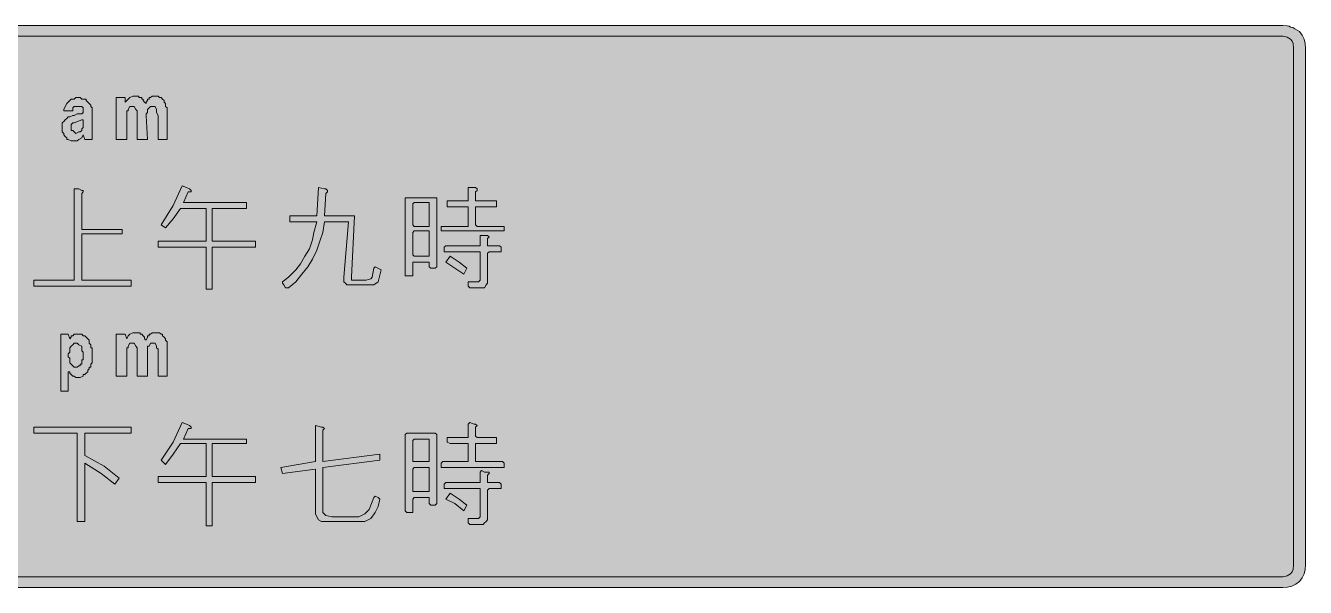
# Model space of a CAD drawing. Header units: metres. Extents: x 14 to 555, y 81 to 193.
# Drawn here: x 298.5 to 554.9, y 80.8 to 193.3 of the extents above; entities that cross this region are included whole.
import ezdxf

# ---------------------------------------------------------------- set-up
doc = ezdxf.new("R2010")
doc.units = ezdxf.units.M
doc.layers.add('FILL_BLACK_000000', color=7, linetype='Continuous', true_color=0x000000)
doc.layers.add('FILL_PINK_E1E1E1', color=7, linetype='Continuous', true_color=0xe1e1e1)

msp = doc.modelspace()

# ---------------------------------------------------------------- hatches: boundary and pattern name
at = {"layer": 'FILL_BLACK_000000', "true_color": 0x000000}
h = msp.add_hatch(color=7, dxfattribs=at)
h.dxf.hatch_style = 1
h.paths.add_polyline_path([(551.57, 193.19), (551.85, 193.02), (552.3, 192.92), (552.75, 192.68), (553.65, 192.12), (554.22, 191.39), (554.59, 190.58), (554.79, 189.72), (554.85, 188.82), (554.85, 85.32), (554.79, 84.42), (554.59, 83.56), (554.22, 82.75), (553.65, 82.02), (552.92, 81.45), (552.11, 81.08), (551.25, 80.88), (550.35, 80.82), (18.45, 80.82), (17.55, 80.86), (16.65, 81.12), (16.01, 81.57), (15.15, 82.02), (14.58, 82.75), (14.21, 83.56), (14.01, 84.42), (13.95, 85.32), (13.95, 188.82), (13.99, 189.72), (14.25, 190.62), (14.7, 191.48), (15.15, 192.12), (16.01, 192.8), (16.65, 193.02), (17.55, 193.28), (18.45, 193.32), (550.35, 193.32), (551.21, 193.28), (551.57, 193.19)])
h.paths.add_polyline_path([(17.59, 191.03), (16.95, 190.62), (16.27, 189.72), (16.11, 189.27), (16.05, 188.82), (16.05, 85.32), (16.11, 84.87), (16.27, 84.42), (16.95, 83.52), (17.14, 83.37), (17.55, 83.22), (18, 82.96), (18.45, 82.92), (550.35, 82.92), (551.21, 83.11), (551.85, 83.52), (552.2, 83.97), (552.37, 84.42), (552.45, 85.32), (552.45, 188.82), (552.37, 189.72), (552.2, 190.17), (551.85, 190.62), (551.21, 191.03), (550.35, 191.22), (18.45, 191.22), (17.59, 191.03)], flags=16)
h = msp.add_hatch(color=7, dxfattribs=at)
h.dxf.hatch_style = 1
h.paths.add_polyline_path([(309.75, 170.82), (309.15, 170.52), (308.85, 170.22), (308.25, 170.22), (307.95, 170.22), (307.65, 170.22), (307.05, 170.52), (306.75, 170.52), (306.75, 170.82), (306.45, 171.12), (306.15, 171.42), (306.15, 171.72), (305.85, 172.02), (305.85, 172.32), (305.85, 172.62), (305.85, 173.22), (305.85, 173.82), (306.15, 174.12), (306.45, 174.42), (306.75, 174.72), (307.05, 175.02), (307.35, 175.02), (307.95, 175.32), (308.25, 175.32), (308.85, 175.62), (309.15, 175.62), (309.45, 175.62), (309.75, 175.62), (310.05, 175.92), (310.05, 176.22), (310.05, 176.52), (310.05, 176.82), (309.75, 177.12), (309.45, 177.12), (309.15, 177.12), (308.85, 177.12), (308.55, 177.12), (308.25, 177.12), (307.95, 176.82), (307.95, 176.52), (307.95, 176.22), (306.15, 176.22), (306.15, 176.52), (306.45, 177.12), (306.75, 177.72), (307.05, 178.02), (307.35, 178.32), (307.65, 178.62), (308.25, 178.62), (308.55, 178.92), (309.15, 178.92), (309.45, 178.92), (309.75, 178.62), (310.35, 178.62), (310.65, 178.62), (310.65, 178.32), (310.95, 178.02), (311.25, 177.72), (311.55, 177.42), (311.55, 177.12), (311.85, 176.82), (311.85, 176.22), (311.85, 175.92), (311.85, 171.12), (311.85, 170.82), (311.85, 170.52), (310.35, 170.52), (310.05, 171.42), (309.75, 170.82)])
h.paths.add_polyline_path([(307.95, 173.82), (307.65, 173.52), (307.65, 173.22), (307.65, 172.92), (307.65, 172.62), (307.65, 172.32), (307.95, 172.32), (308.25, 172.02), (308.55, 171.72), (309.15, 172.02), (309.45, 172.02), (309.75, 172.32), (309.75, 172.62), (310.05, 172.92), (310.05, 173.22), (310.05, 174.42), (309.75, 174.42), (308.25, 173.82), (307.95, 173.82)], flags=16)
h = msp.add_hatch(color=7, dxfattribs=at)
h.dxf.hatch_style = 1
h.paths.add_polyline_path([(320.85, 170.52), (320.85, 175.32), (320.85, 175.92), (320.85, 176.22), (320.55, 176.52), (320.25, 177.12), (319.95, 177.12), (319.65, 177.12), (319.35, 177.12), (319.05, 176.52), (319.05, 176.22), (318.75, 176.22), (318.75, 175.92), (318.75, 175.62), (318.75, 175.32), (318.75, 170.52), (316.65, 170.52), (316.65, 178.92), (318.45, 178.92), (318.45, 178.02), (319.05, 178.62), (319.35, 178.92), (319.95, 179.22), (320.25, 179.22), (320.55, 179.22), (321.15, 179.22), (321.15, 178.92), (321.45, 178.92), (321.75, 178.92), (321.75, 178.62), (322.05, 178.62), (322.05, 178.32), (322.35, 178.02), (322.65, 177.72), (322.65, 178.02), (322.95, 178.32), (322.95, 178.62), (323.25, 178.62), (323.25, 178.92), (323.55, 178.92), (323.85, 179.22), (324.15, 179.22), (324.45, 179.22), (324.75, 179.22), (325.05, 179.22), (325.35, 178.92), (325.65, 178.92), (325.95, 178.62), (326.25, 178.32), (326.25, 178.02), (326.55, 177.72), (326.55, 177.12), (326.85, 176.82), (326.85, 176.52), (326.85, 176.22), (326.85, 175.62), (326.85, 170.52), (325.05, 170.52), (325.05, 175.32), (324.75, 175.92), (324.75, 176.22), (324.75, 176.52), (324.45, 177.12), (324.15, 177.12), (323.85, 177.12), (323.55, 177.12), (322.95, 176.52), (322.95, 176.22), (322.95, 175.92), (322.65, 175.62), (322.65, 175.32), (322.95, 170.52), (320.85, 170.52)])
h = msp.add_hatch(color=7, dxfattribs=at)
h.dxf.hatch_style = 1
h.paths.add_polyline_path([(317.85, 151.62), (309.75, 151.62), (309.75, 142.32), (319.65, 142.32), (319.65, 141.12), (300.15, 141.12), (300.15, 142.32), (308.25, 142.32), (308.25, 160.62), (309.15, 160.62), (309.75, 160.32), (310.05, 160.32), (310.05, 160.02), (309.75, 159.72), (309.75, 152.52), (317.85, 152.52), (317.85, 151.62)])
h = msp.add_hatch(color=7, dxfattribs=at)
h.dxf.hatch_style = 1
h.paths.add_polyline_path([(334.65, 140.52), (334.65, 148.92), (325.05, 148.92), (325.05, 150.12), (334.65, 150.12), (334.65, 156.72), (329.55, 156.72), (328.05, 154.62), (326.55, 152.82), (325.65, 153.42), (328.05, 157.32), (329.85, 161.22), (330.75, 160.92), (331.35, 160.62), (331.65, 160.32), (331.65, 160.02), (331.05, 160.02), (330.15, 157.92), (342.75, 157.92), (342.75, 156.72), (335.85, 156.72), (335.85, 150.12), (344.55, 150.12), (344.55, 148.92), (335.85, 148.92), (335.85, 140.52), (334.65, 140.52)])
h = msp.add_hatch(color=7, dxfattribs=at)
h.dxf.hatch_style = 1
h.paths.add_polyline_path([(358.35, 154.02), (358.05, 151.92), (357.45, 150.12), (356.85, 148.32), (355.95, 146.52), (355.05, 145.02), (353.85, 143.52), (352.65, 142.02), (351.15, 140.82), (350.55, 140.82), (350.25, 141.42), (349.95, 141.72), (349.95, 142.02), (351.15, 142.92), (352.65, 144.42), (353.55, 145.62), (354.45, 147.12), (355.35, 148.62), (355.95, 150.42), (356.25, 151.92), (356.85, 154.02), (351.45, 154.02), (351.45, 155.22), (356.85, 155.22), (357.15, 160.92), (358.35, 160.62), (358.65, 160.62), (358.95, 160.32), (358.95, 160.02), (358.65, 159.72), (358.35, 155.22), (364.35, 155.22), (363.75, 142.92), (363.75, 142.62), (363.75, 142.32), (366.75, 142.32), (367.65, 142.62), (367.95, 142.92), (368.25, 144.72), (368.55, 145.02), (369.75, 144.42), (369.15, 142.02), (368.25, 141.42), (367.35, 141.42), (363.45, 141.42), (362.85, 141.42), (362.55, 141.72), (362.25, 142.02), (362.25, 142.92), (363.15, 154.02), (358.35, 154.02)])
h = msp.add_hatch(color=7, dxfattribs=at)
h.dxf.hatch_style = 1
h.paths.add_polyline_path([(383.55, 157.02), (382.95, 157.02), (382.95, 157.32), (382.95, 157.92), (382.95, 158.22), (383.55, 158.22), (387.15, 158.22), (387.15, 160.92), (387.45, 160.92), (388.35, 160.92), (388.65, 160.92), (388.95, 160.62), (388.95, 160.32), (388.65, 160.02), (388.65, 158.22), (388.95, 158.22), (392.85, 158.22), (392.85, 157.92), (392.85, 157.32), (392.85, 157.02), (388.95, 157.02), (388.65, 157.02), (388.65, 153.42), (388.95, 153.12), (394.05, 153.12), (394.35, 153.12), (394.35, 152.22), (394.05, 152.22), (382.05, 152.22), (381.75, 152.22), (381.75, 153.12), (382.05, 153.12), (387.15, 153.12), (387.15, 153.42), (387.15, 157.02), (383.55, 157.02)])
h = msp.add_hatch(color=7, dxfattribs=at)
h.dxf.hatch_style = 1
h.paths.add_polyline_path([(376.05, 143.22), (374.85, 143.22), (374.55, 143.22), (374.55, 158.82), (374.85, 158.82), (380.55, 158.82), (380.85, 158.82), (380.85, 145.02), (380.55, 144.72), (379.65, 144.72), (379.35, 145.02), (379.35, 145.92), (376.35, 145.92), (376.05, 145.92), (376.05, 143.22)])
h.paths.add_polyline_path([(379.35, 147.12), (379.35, 147.42), (379.35, 151.92), (379.35, 152.22), (376.35, 152.22), (376.05, 151.92), (376.05, 147.42), (376.35, 147.12), (379.35, 147.12)], flags=16)
h.paths.add_polyline_path([(376.35, 157.92), (376.05, 157.62), (376.05, 153.42), (376.35, 153.12), (379.35, 153.12), (379.35, 153.42), (379.35, 157.62), (379.35, 157.92), (376.35, 157.92)], flags=16)
h = msp.add_hatch(color=7, dxfattribs=at)
h.dxf.hatch_style = 1
h.paths.add_polyline_path([(382.35, 148.02), (382.35, 148.92), (382.65, 149.22), (389.55, 149.22), (389.55, 151.32), (389.85, 151.32), (390.45, 151.32), (391.05, 151.32), (391.35, 151.02), (391.05, 150.72), (391.05, 149.22), (391.35, 149.22), (393.45, 149.22), (393.75, 148.92), (393.75, 148.02), (393.45, 148.02), (391.35, 148.02), (391.05, 147.72), (391.05, 142.32), (391.05, 141.72), (390.75, 141.42), (390.45, 140.82), (390.15, 140.82), (387.75, 140.82), (387.45, 140.82), (387.15, 141.12), (387.15, 141.72), (387.15, 142.02), (387.45, 142.02), (389.25, 142.02), (389.55, 142.32), (389.55, 142.92), (389.55, 147.72), (389.55, 148.02), (382.65, 148.02), (382.35, 148.02)])
h = msp.add_hatch(color=7, dxfattribs=at)
h.dxf.hatch_style = 1
h.paths.add_polyline_path([(383.55, 147.12), (385.35, 145.92), (386.85, 144.72), (386.25, 143.52), (384.45, 144.72), (382.65, 145.92), (383.55, 147.12)])
h = msp.add_hatch(color=7, dxfattribs=at)
h.dxf.hatch_style = 1
h.paths.add_polyline_path([(305.55, 131.52), (307.05, 131.52), (307.35, 130.62), (307.65, 130.92), (307.65, 131.22), (307.95, 131.22), (308.25, 131.52), (308.55, 131.52), (309.15, 131.52), (309.75, 131.52), (310.05, 131.22), (310.35, 131.22), (310.65, 130.92), (310.95, 130.62), (311.25, 130.32), (311.25, 129.72), (311.55, 129.42), (311.55, 128.82), (311.85, 128.82), (311.85, 128.22), (311.85, 127.92), (311.85, 127.62), (311.85, 127.32), (311.85, 127.02), (311.85, 126.42), (311.85, 125.82), (311.55, 125.52), (311.55, 125.22), (311.55, 124.92), (311.25, 124.92), (311.25, 124.62), (310.95, 124.32), (310.95, 124.02), (310.65, 123.72), (310.35, 123.42), (310.05, 123.42), (310.05, 123.12), (309.45, 122.82), (309.15, 122.82), (308.85, 122.82), (308.55, 122.82), (308.25, 123.12), (307.95, 123.12), (307.65, 123.42), (307.35, 123.72), (307.35, 124.02), (307.05, 124.02), (307.05, 120.12), (305.55, 120.12), (305.55, 131.52)])
h.paths.add_polyline_path([(309.15, 125.22), (309.45, 125.22), (309.45, 125.52), (309.75, 125.52), (309.75, 126.12), (309.75, 126.42), (310.05, 126.42), (310.05, 127.02), (310.05, 127.32), (310.05, 127.92), (309.75, 128.22), (309.75, 128.52), (309.75, 128.82), (309.75, 129.12), (309.15, 129.42), (308.85, 129.72), (308.55, 129.72), (308.25, 129.72), (307.95, 129.42), (307.65, 129.12), (307.35, 128.82), (307.35, 128.52), (307.35, 128.22), (307.35, 127.92), (307.05, 127.62), (307.05, 127.32), (307.05, 127.02), (307.35, 126.72), (307.35, 126.42), (307.35, 126.12), (307.35, 125.82), (307.65, 125.52), (307.95, 125.22), (308.25, 124.92), (308.55, 124.92), (308.85, 124.92), (309.15, 125.22)], flags=16)
h = msp.add_hatch(color=7, dxfattribs=at)
h.dxf.hatch_style = 1
h.paths.add_polyline_path([(320.85, 123.12), (320.85, 127.92), (320.85, 128.22), (320.85, 128.52), (320.85, 128.82), (320.55, 129.12), (320.25, 129.72), (319.95, 129.72), (319.65, 129.72), (319.35, 129.72), (319.05, 129.12), (319.05, 128.82), (318.75, 128.82), (318.75, 128.22), (318.75, 127.92), (318.75, 123.12), (316.65, 123.12), (316.65, 131.52), (318.45, 131.52), (318.75, 130.62), (319.05, 131.22), (319.35, 131.52), (319.95, 131.82), (320.25, 131.82), (320.55, 131.82), (321.15, 131.82), (321.45, 131.82), (321.45, 131.52), (321.75, 131.52), (322.05, 131.22), (322.35, 130.92), (322.35, 130.62), (322.65, 130.32), (322.95, 130.92), (322.95, 131.22), (323.25, 131.22), (323.25, 131.52), (323.55, 131.52), (323.85, 131.82), (324.45, 131.82), (324.75, 131.82), (325.05, 131.82), (325.35, 131.82), (325.65, 131.52), (325.95, 131.52), (325.95, 131.22), (326.25, 130.92), (326.55, 130.62), (326.55, 130.32), (326.85, 130.02), (326.85, 129.42), (326.85, 129.12), (326.85, 128.82), (326.85, 128.22), (326.85, 123.12), (325.05, 123.12), (325.05, 127.92), (325.05, 128.22), (325.05, 128.52), (324.75, 128.82), (324.75, 129.12), (324.45, 129.72), (324.15, 129.72), (323.85, 129.72), (323.55, 129.72), (323.25, 129.12), (322.95, 129.12), (322.95, 128.82), (322.95, 128.22), (322.95, 127.92), (322.95, 123.12), (320.85, 123.12)])
h = msp.add_hatch(color=7, dxfattribs=at)
h.dxf.hatch_style = 1
h.paths.add_polyline_path([(310.35, 107.22), (314.25, 105.12), (317.25, 102.72), (316.35, 101.52), (313.65, 103.62), (310.35, 105.72), (310.35, 94.02), (308.85, 94.02), (308.85, 111.72), (300.15, 111.72), (300.15, 112.92), (319.65, 112.92), (319.65, 111.72), (310.35, 111.72), (310.35, 107.22)])
h = msp.add_hatch(color=7, dxfattribs=at)
h.dxf.hatch_style = 1
h.paths.add_polyline_path([(334.65, 93.12), (334.65, 101.82), (325.05, 101.82), (325.05, 103.02), (334.65, 103.02), (334.65, 109.62), (329.55, 109.62), (328.05, 107.52), (326.55, 105.42), (325.65, 106.32), (328.05, 109.92), (329.85, 113.82), (330.75, 113.52), (331.35, 113.22), (331.65, 112.92), (331.65, 112.62), (331.05, 112.62), (330.15, 110.52), (342.75, 110.52), (342.75, 109.62), (335.85, 109.62), (335.85, 103.02), (344.55, 103.02), (344.55, 101.82), (335.85, 101.82), (335.85, 93.12), (334.65, 93.12)])
h = msp.add_hatch(color=7, dxfattribs=at)
h.dxf.hatch_style = 1
h.paths.add_polyline_path([(369.45, 106.32), (358.05, 104.82), (358.05, 95.82), (358.65, 95.22), (359.85, 94.92), (365.25, 94.92), (366.45, 95.52), (367.35, 96.42), (368.25, 98.82), (368.55, 99.12), (369.15, 98.82), (369.45, 98.52), (369.15, 97.02), (368.55, 95.82), (367.65, 94.62), (366.45, 94.02), (365.25, 94.02), (358.35, 94.02), (357.75, 94.02), (357.15, 94.32), (356.85, 94.92), (356.55, 95.52), (356.55, 104.52), (349.95, 103.62), (349.65, 104.82), (356.55, 106.02), (356.55, 113.22), (357.75, 112.92), (358.05, 112.92), (358.35, 112.62), (358.05, 112.32), (358.05, 106.02), (369.45, 107.52), (369.45, 106.32)])
h = msp.add_hatch(color=7, dxfattribs=at)
h.dxf.hatch_style = 1
h.paths.add_polyline_path([(383.55, 109.62), (382.95, 109.92), (382.95, 110.82), (383.55, 110.82), (387.15, 110.82), (387.15, 111.12), (387.15, 113.52), (387.45, 113.82), (388.35, 113.52), (388.65, 113.52), (388.95, 113.22), (388.65, 112.92), (388.65, 111.12), (388.95, 110.82), (392.85, 110.82), (392.85, 109.92), (392.85, 109.62), (388.95, 109.62), (388.65, 109.62), (388.65, 106.02), (388.95, 106.02), (394.05, 106.02), (394.35, 105.72), (394.35, 104.82), (394.05, 104.82), (382.05, 104.82), (381.75, 104.82), (381.75, 105.72), (382.05, 106.02), (387.15, 106.02), (387.15, 109.62), (383.55, 109.62)])
h = msp.add_hatch(color=7, dxfattribs=at)
h.dxf.hatch_style = 1
h.paths.add_polyline_path([(376.05, 98.52), (376.05, 96.12), (376.05, 95.82), (374.85, 95.82), (374.55, 96.12), (374.55, 111.42), (374.85, 111.72), (380.55, 111.72), (380.85, 111.42), (380.85, 97.62), (380.55, 97.32), (379.65, 97.32), (379.35, 97.62), (379.35, 98.52), (379.35, 98.82), (376.35, 98.82), (376.05, 98.52)])
h.paths.add_polyline_path([(379.35, 100.02), (379.35, 104.52), (379.35, 104.82), (376.35, 104.82), (376.05, 104.52), (376.05, 100.02), (376.35, 100.02), (379.35, 100.02)], flags=16)
h.paths.add_polyline_path([(376.35, 110.52), (376.05, 110.22), (376.05, 106.02), (376.35, 106.02), (379.35, 106.02), (379.35, 110.22), (379.35, 110.52), (376.35, 110.52)], flags=16)
h = msp.add_hatch(color=7, dxfattribs=at)
h.dxf.hatch_style = 1
h.paths.add_polyline_path([(382.35, 100.62), (382.35, 101.52), (382.65, 101.82), (389.55, 101.82), (389.55, 103.92), (389.85, 104.22), (390.45, 103.92), (391.05, 103.92), (391.35, 103.92), (391.35, 103.62), (391.05, 103.32), (391.05, 101.82), (391.35, 101.82), (393.45, 101.82), (393.75, 101.52), (393.75, 100.62), (393.45, 100.62), (391.35, 100.62), (391.05, 100.32), (391.05, 94.92), (391.05, 94.32), (390.75, 94.02), (390.45, 93.72), (390.15, 93.42), (387.75, 93.42), (387.45, 93.42), (387.15, 93.72), (387.15, 94.32), (387.15, 94.62), (387.45, 94.62), (389.25, 94.62), (389.55, 94.92), (389.55, 95.52), (389.55, 100.32), (389.55, 100.62), (382.65, 100.62), (382.35, 100.62)])
h = msp.add_hatch(color=7, dxfattribs=at)
h.dxf.hatch_style = 1
h.paths.add_polyline_path([(383.55, 99.72), (385.35, 98.52), (386.85, 97.32), (386.25, 96.12), (384.45, 97.62), (382.65, 98.52), (383.55, 99.72)])
at = {"layer": 'FILL_PINK_E1E1E1', "true_color": 0xe1e1e1}
h = msp.add_hatch(color=7, dxfattribs=at)
h.dxf.hatch_style = 1
h.paths.add_polyline_path([(551.21, 191.03), (551.85, 190.62), (552.2, 190.17), (552.37, 189.72), (552.45, 188.82), (552.45, 85.32), (552.37, 84.42), (552.2, 83.97), (551.85, 83.52), (551.21, 83.11), (550.35, 82.92), (18.45, 82.92), (18, 82.96), (17.55, 83.22), (17.14, 83.37), (16.95, 83.52), (16.54, 83.97), (16.35, 84.42), (16.05, 85.32), (16.05, 188.82), (16.11, 189.27), (16.27, 189.72), (16.95, 190.62), (17.59, 191.03), (18.45, 191.22), (550.35, 191.22), (551.21, 191.03)])

# ---------------------------------------------------------------- linework, layer by layer
at = {"layer": 'FILL_BLACK_000000', "lineweight": 0, "true_color": 0x000000}
for points in [[(18.45, 193.32), (550.35, 193.32), (551.21, 193.28), (551.57, 193.19), (551.85, 193.02), (552.3, 192.92), (552.75, 192.68), (553.65, 192.12), (554.22, 191.39), (554.59, 190.58), (554.79, 189.72), (554.85, 188.82), (554.85, 85.32), (554.79, 84.42), (554.59, 83.56), (554.22, 82.75), (553.65, 82.02), (552.92, 81.45), (552.11, 81.08), (551.25, 80.88), (550.35, 80.82), (18.45, 80.82)], [(18.45, 82.92), (550.35, 82.92), (551.21, 83.11), (551.85, 83.52), (552.2, 83.97), (552.37, 84.42), (552.45, 85.32), (552.45, 188.82), (552.37, 189.72), (552.2, 190.17), (551.85, 190.62), (551.21, 191.03), (550.35, 191.22), (18.45, 191.22)]]:
    msp.add_lwpolyline(points, dxfattribs=at)
for points in [[(309.75, 170.82), (309.15, 170.52), (308.85, 170.22), (308.25, 170.22), (307.95, 170.22), (307.65, 170.22), (307.05, 170.52), (306.75, 170.52), (306.75, 170.82), (306.45, 171.12), (306.15, 171.42), (306.15, 171.72), (305.85, 172.02), (305.85, 172.32), (305.85, 172.62), (305.85, 173.22), (305.85, 173.82), (306.15, 174.12), (306.45, 174.42), (306.75, 174.72), (307.05, 175.02), (307.35, 175.02), (307.95, 175.32), (308.25, 175.32), (308.85, 175.62), (309.15, 175.62), (309.45, 175.62), (309.75, 175.62), (310.05, 175.92), (310.05, 176.22), (310.05, 176.52), (310.05, 176.82), (309.75, 177.12), (309.45, 177.12), (309.15, 177.12), (308.85, 177.12), (308.55, 177.12), (308.25, 177.12), (307.95, 176.82), (307.95, 176.52), (307.95, 176.22), (306.15, 176.22), (306.15, 176.52), (306.45, 177.12), (306.75, 177.72), (307.05, 178.02), (307.35, 178.32), (307.65, 178.62), (308.25, 178.62), (308.55, 178.92), (309.15, 178.92), (309.45, 178.92), (309.75, 178.62), (310.35, 178.62), (310.65, 178.62), (310.65, 178.32), (310.95, 178.02), (311.25, 177.72), (311.55, 177.42), (311.55, 177.12), (311.85, 176.82), (311.85, 176.22), (311.85, 175.92), (311.85, 171.12), (311.85, 170.82), (311.85, 170.52), (310.35, 170.52), (310.05, 171.42)], [(320.85, 170.52), (320.85, 175.32), (320.85, 175.92), (320.85, 176.22), (320.55, 176.52), (320.25, 177.12), (319.95, 177.12), (319.65, 177.12), (319.35, 177.12), (319.05, 176.52), (319.05, 176.22), (318.75, 176.22), (318.75, 175.92), (318.75, 175.62), (318.75, 175.32), (318.75, 170.52), (316.65, 170.52), (316.65, 178.92), (318.45, 178.92), (318.45, 178.02), (319.05, 178.62), (319.35, 178.92), (319.95, 179.22), (320.25, 179.22), (320.55, 179.22), (321.15, 179.22), (321.15, 178.92), (321.45, 178.92), (321.75, 178.92), (321.75, 178.62), (322.05, 178.62), (322.05, 178.32), (322.35, 178.02), (322.65, 177.72), (322.65, 178.02), (322.95, 178.32), (322.95, 178.62), (323.25, 178.62), (323.25, 178.92), (323.55, 178.92), (323.85, 179.22), (324.15, 179.22), (324.45, 179.22), (324.75, 179.22), (325.05, 179.22), (325.35, 178.92), (325.65, 178.92), (325.95, 178.62), (326.25, 178.32), (326.25, 178.02), (326.55, 177.72), (326.55, 177.12), (326.85, 176.82), (326.85, 176.52), (326.85, 176.22), (326.85, 175.62), (326.85, 170.52), (325.05, 170.52), (325.05, 175.32), (324.75, 175.92), (324.75, 176.22), (324.75, 176.52), (324.45, 177.12), (324.15, 177.12), (323.85, 177.12), (323.55, 177.12), (322.95, 176.52), (322.95, 176.22), (322.95, 175.92), (322.65, 175.62), (322.65, 175.32), (322.95, 170.52)], [(307.95, 173.82), (307.65, 173.52), (307.65, 173.22), (307.65, 172.92), (307.65, 172.62), (307.65, 172.32), (307.95, 172.32), (308.25, 172.02), (308.55, 171.72), (309.15, 172.02), (309.45, 172.02), (309.75, 172.32), (309.75, 172.62), (310.05, 172.92), (310.05, 173.22), (310.05, 174.42), (309.75, 174.42), (308.25, 173.82)], [(317.85, 151.62), (309.75, 151.62), (309.75, 142.32), (319.65, 142.32), (319.65, 141.12), (300.15, 141.12), (300.15, 142.32), (308.25, 142.32), (308.25, 160.62), (309.15, 160.62), (309.75, 160.32), (310.05, 160.32), (310.05, 160.02), (309.75, 159.72), (309.75, 152.52), (317.85, 152.52)], [(334.65, 140.52), (334.65, 148.92), (325.05, 148.92), (325.05, 150.12), (334.65, 150.12), (334.65, 156.72), (329.55, 156.72), (328.05, 154.62), (326.55, 152.82), (325.65, 153.42), (328.05, 157.32), (329.85, 161.22), (330.75, 160.92), (331.35, 160.62), (331.65, 160.32), (331.65, 160.02), (331.05, 160.02), (330.15, 157.92), (342.75, 157.92), (342.75, 156.72), (335.85, 156.72), (335.85, 150.12), (344.55, 150.12), (344.55, 148.92), (335.85, 148.92), (335.85, 140.52)], [(358.35, 154.02), (358.05, 151.92), (357.45, 150.12), (356.85, 148.32), (355.95, 146.52), (355.05, 145.02), (353.85, 143.52), (352.65, 142.02), (351.15, 140.82), (350.55, 140.82), (350.25, 141.42), (349.95, 141.72), (349.95, 142.02), (351.15, 142.92), (352.65, 144.42), (353.55, 145.62), (354.45, 147.12), (355.35, 148.62), (355.95, 150.42), (356.25, 151.92), (356.85, 154.02), (351.45, 154.02), (351.45, 155.22), (356.85, 155.22), (357.15, 160.92), (358.35, 160.62), (358.65, 160.62), (358.95, 160.32), (358.95, 160.02), (358.65, 159.72), (358.35, 155.22), (364.35, 155.22), (363.75, 142.92), (363.75, 142.62), (363.75, 142.32), (366.75, 142.32), (367.65, 142.62), (367.95, 142.92), (368.25, 144.72), (368.55, 145.02), (369.75, 144.42), (369.15, 142.02), (368.25, 141.42), (367.35, 141.42), (363.45, 141.42), (362.85, 141.42), (362.55, 141.72), (362.25, 142.02), (362.25, 142.92), (363.15, 154.02)], [(383.55, 157.02), (382.95, 157.02), (382.95, 157.32), (382.95, 157.92), (382.95, 158.22), (383.55, 158.22), (387.15, 158.22), (387.15, 160.92), (387.45, 160.92), (388.35, 160.92), (388.65, 160.92), (388.95, 160.62), (388.95, 160.32), (388.65, 160.02), (388.65, 158.22), (388.95, 158.22), (392.85, 158.22), (392.85, 157.92), (392.85, 157.32), (392.85, 157.02), (388.95, 157.02), (388.65, 157.02), (388.65, 153.42), (388.95, 153.12), (394.05, 153.12), (394.35, 153.12), (394.35, 152.22), (394.05, 152.22), (382.05, 152.22), (381.75, 152.22), (381.75, 153.12), (382.05, 153.12), (387.15, 153.12), (387.15, 153.42), (387.15, 157.02)], [(376.05, 143.22), (374.85, 143.22), (374.55, 143.22), (374.55, 158.82), (374.85, 158.82), (380.55, 158.82), (380.85, 158.82), (380.85, 145.02), (380.55, 144.72), (379.65, 144.72), (379.35, 145.02), (379.35, 145.92), (376.35, 145.92), (376.05, 145.92)], [(376.35, 157.92), (376.05, 157.62), (376.05, 153.42), (376.35, 153.12), (379.35, 153.12), (379.35, 153.42), (379.35, 157.62), (379.35, 157.92)], [(379.35, 147.12), (379.35, 147.42), (379.35, 151.92), (379.35, 152.22), (376.35, 152.22), (376.05, 151.92), (376.05, 147.42), (376.35, 147.12)], [(382.35, 148.02), (382.35, 148.92), (382.65, 149.22), (389.55, 149.22), (389.55, 151.32), (389.85, 151.32), (390.45, 151.32), (391.05, 151.32), (391.35, 151.02), (391.05, 150.72), (391.05, 149.22), (391.35, 149.22), (393.45, 149.22), (393.75, 148.92), (393.75, 148.02), (393.45, 148.02), (391.35, 148.02), (391.05, 147.72), (391.05, 142.32), (391.05, 141.72), (390.75, 141.42), (390.45, 140.82), (390.15, 140.82), (387.75, 140.82), (387.45, 140.82), (387.15, 141.12), (387.15, 141.72), (387.15, 142.02), (387.45, 142.02), (389.25, 142.02), (389.55, 142.32), (389.55, 142.92), (389.55, 147.72), (389.55, 148.02), (382.65, 148.02)], [(383.55, 147.12), (385.35, 145.92), (386.85, 144.72), (386.25, 143.52), (384.45, 144.72), (382.65, 145.92)], [(305.55, 131.52), (307.05, 131.52), (307.35, 130.62), (307.65, 130.92), (307.65, 131.22), (307.95, 131.22), (308.25, 131.52), (308.55, 131.52), (309.15, 131.52), (309.75, 131.52), (310.05, 131.22), (310.35, 131.22), (310.65, 130.92), (310.95, 130.62), (311.25, 130.32), (311.25, 129.72), (311.55, 129.42), (311.55, 128.82), (311.85, 128.82), (311.85, 128.22), (311.85, 127.92), (311.85, 127.62), (311.85, 127.32), (311.85, 127.02), (311.85, 126.42), (311.85, 125.82), (311.55, 125.52), (311.55, 125.22), (311.55, 124.92), (311.25, 124.92), (311.25, 124.62), (310.95, 124.32), (310.95, 124.02), (310.65, 123.72), (310.35, 123.42), (310.05, 123.42), (310.05, 123.12), (309.45, 122.82), (309.15, 122.82), (308.85, 122.82), (308.55, 122.82), (308.25, 123.12), (307.95, 123.12), (307.65, 123.42), (307.35, 123.72), (307.35, 124.02), (307.05, 124.02), (307.05, 120.12), (305.55, 120.12)], [(320.85, 123.12), (320.85, 127.92), (320.85, 128.22), (320.85, 128.52), (320.85, 128.82), (320.55, 129.12), (320.25, 129.72), (319.95, 129.72), (319.65, 129.72), (319.35, 129.72), (319.05, 129.12), (319.05, 128.82), (318.75, 128.82), (318.75, 128.22), (318.75, 127.92), (318.75, 123.12), (316.65, 123.12), (316.65, 131.52), (318.45, 131.52), (318.75, 130.62), (319.05, 131.22), (319.35, 131.52), (319.95, 131.82), (320.25, 131.82), (320.55, 131.82), (321.15, 131.82), (321.45, 131.82), (321.45, 131.52), (321.75, 131.52), (322.05, 131.22), (322.35, 130.92), (322.35, 130.62), (322.65, 130.32), (322.95, 130.92), (322.95, 131.22), (323.25, 131.22), (323.25, 131.52), (323.55, 131.52), (323.85, 131.82), (324.45, 131.82), (324.75, 131.82), (325.05, 131.82), (325.35, 131.82), (325.65, 131.52), (325.95, 131.52), (325.95, 131.22), (326.25, 130.92), (326.55, 130.62), (326.55, 130.32), (326.85, 130.02), (326.85, 129.42), (326.85, 129.12), (326.85, 128.82), (326.85, 128.22), (326.85, 123.12), (325.05, 123.12), (325.05, 127.92), (325.05, 128.22), (325.05, 128.52), (324.75, 128.82), (324.75, 129.12), (324.45, 129.72), (324.15, 129.72), (323.85, 129.72), (323.55, 129.72), (323.25, 129.12), (322.95, 129.12), (322.95, 128.82), (322.95, 128.22), (322.95, 127.92), (322.95, 123.12)], [(309.15, 125.22), (309.45, 125.22), (309.45, 125.52), (309.75, 125.52), (309.75, 126.12), (309.75, 126.42), (310.05, 126.42), (310.05, 127.02), (310.05, 127.32), (310.05, 127.92), (309.75, 128.22), (309.75, 128.52), (309.75, 128.82), (309.75, 129.12), (309.15, 129.42), (308.85, 129.72), (308.55, 129.72), (308.25, 129.72), (307.95, 129.42), (307.65, 129.12), (307.35, 128.82), (307.35, 128.52), (307.35, 128.22), (307.35, 127.92), (307.05, 127.62), (307.05, 127.32), (307.05, 127.02), (307.35, 126.72), (307.35, 126.42), (307.35, 126.12), (307.35, 125.82), (307.65, 125.52), (307.95, 125.22), (308.25, 124.92), (308.55, 124.92), (308.85, 124.92)], [(310.35, 107.22), (314.25, 105.12), (317.25, 102.72), (316.35, 101.52), (313.65, 103.62), (310.35, 105.72), (310.35, 94.02), (308.85, 94.02), (308.85, 111.72), (300.15, 111.72), (300.15, 112.92), (319.65, 112.92), (319.65, 111.72), (310.35, 111.72)], [(334.65, 93.12), (334.65, 101.82), (325.05, 101.82), (325.05, 103.02), (334.65, 103.02), (334.65, 109.62), (329.55, 109.62), (328.05, 107.52), (326.55, 105.42), (325.65, 106.32), (328.05, 109.92), (329.85, 113.82), (330.75, 113.52), (331.35, 113.22), (331.65, 112.92), (331.65, 112.62), (331.05, 112.62), (330.15, 110.52), (342.75, 110.52), (342.75, 109.62), (335.85, 109.62), (335.85, 103.02), (344.55, 103.02), (344.55, 101.82), (335.85, 101.82), (335.85, 93.12)], [(369.45, 106.32), (358.05, 104.82), (358.05, 95.82), (358.65, 95.22), (359.85, 94.92), (365.25, 94.92), (366.45, 95.52), (367.35, 96.42), (368.25, 98.82), (368.55, 99.12), (369.15, 98.82), (369.45, 98.52), (369.15, 97.02), (368.55, 95.82), (367.65, 94.62), (366.45, 94.02), (365.25, 94.02), (358.35, 94.02), (357.75, 94.02), (357.15, 94.32), (356.85, 94.92), (356.55, 95.52), (356.55, 104.52), (349.95, 103.62), (349.65, 104.82), (356.55, 106.02), (356.55, 113.22), (357.75, 112.92), (358.05, 112.92), (358.35, 112.62), (358.05, 112.32), (358.05, 106.02), (369.45, 107.52)], [(383.55, 109.62), (382.95, 109.92), (382.95, 110.82), (383.55, 110.82), (387.15, 110.82), (387.15, 111.12), (387.15, 113.52), (387.45, 113.82), (388.35, 113.52), (388.65, 113.52), (388.95, 113.22), (388.65, 112.92), (388.65, 111.12), (388.95, 110.82), (392.85, 110.82), (392.85, 109.92), (392.85, 109.62), (388.95, 109.62), (388.65, 109.62), (388.65, 106.02), (388.95, 106.02), (394.05, 106.02), (394.35, 105.72), (394.35, 104.82), (394.05, 104.82), (382.05, 104.82), (381.75, 104.82), (381.75, 105.72), (382.05, 106.02), (387.15, 106.02), (387.15, 109.62)], [(376.05, 98.52), (376.05, 96.12), (376.05, 95.82), (374.85, 95.82), (374.55, 96.12), (374.55, 111.42), (374.85, 111.72), (380.55, 111.72), (380.85, 111.42), (380.85, 97.62), (380.55, 97.32), (379.65, 97.32), (379.35, 97.62), (379.35, 98.52), (379.35, 98.82), (376.35, 98.82)], [(376.35, 110.52), (376.05, 110.22), (376.05, 106.02), (376.35, 106.02), (379.35, 106.02), (379.35, 110.22), (379.35, 110.52)], [(379.35, 100.02), (379.35, 104.52), (379.35, 104.82), (376.35, 104.82), (376.05, 104.52), (376.05, 100.02), (376.35, 100.02)], [(382.35, 100.62), (382.35, 101.52), (382.65, 101.82), (389.55, 101.82), (389.55, 103.92), (389.85, 104.22), (390.45, 103.92), (391.05, 103.92), (391.35, 103.92), (391.35, 103.62), (391.05, 103.32), (391.05, 101.82), (391.35, 101.82), (393.45, 101.82), (393.75, 101.52), (393.75, 100.62), (393.45, 100.62), (391.35, 100.62), (391.05, 100.32), (391.05, 94.92), (391.05, 94.32), (390.75, 94.02), (390.45, 93.72), (390.15, 93.42), (387.75, 93.42), (387.45, 93.42), (387.15, 93.72), (387.15, 94.32), (387.15, 94.62), (387.45, 94.62), (389.25, 94.62), (389.55, 94.92), (389.55, 95.52), (389.55, 100.32), (389.55, 100.62), (382.65, 100.62)], [(383.55, 99.72), (385.35, 98.52), (386.85, 97.32), (386.25, 96.12), (384.45, 97.62), (382.65, 98.52)]]:
    msp.add_lwpolyline(points, close=True, dxfattribs=at)
at = {"layer": 'FILL_PINK_E1E1E1', "lineweight": 0, "true_color": 0xe1e1e1}
msp.add_lwpolyline([(18.45, 191.22), (550.35, 191.22), (551.21, 191.03), (551.85, 190.62), (552.2, 190.17), (552.37, 189.72), (552.45, 188.82), (552.45, 85.32), (552.37, 84.42), (552.2, 83.97), (551.85, 83.52), (551.21, 83.11), (550.35, 82.92), (18.45, 82.92)], dxfattribs=at)

doc.saveas('drawing.dxf')
